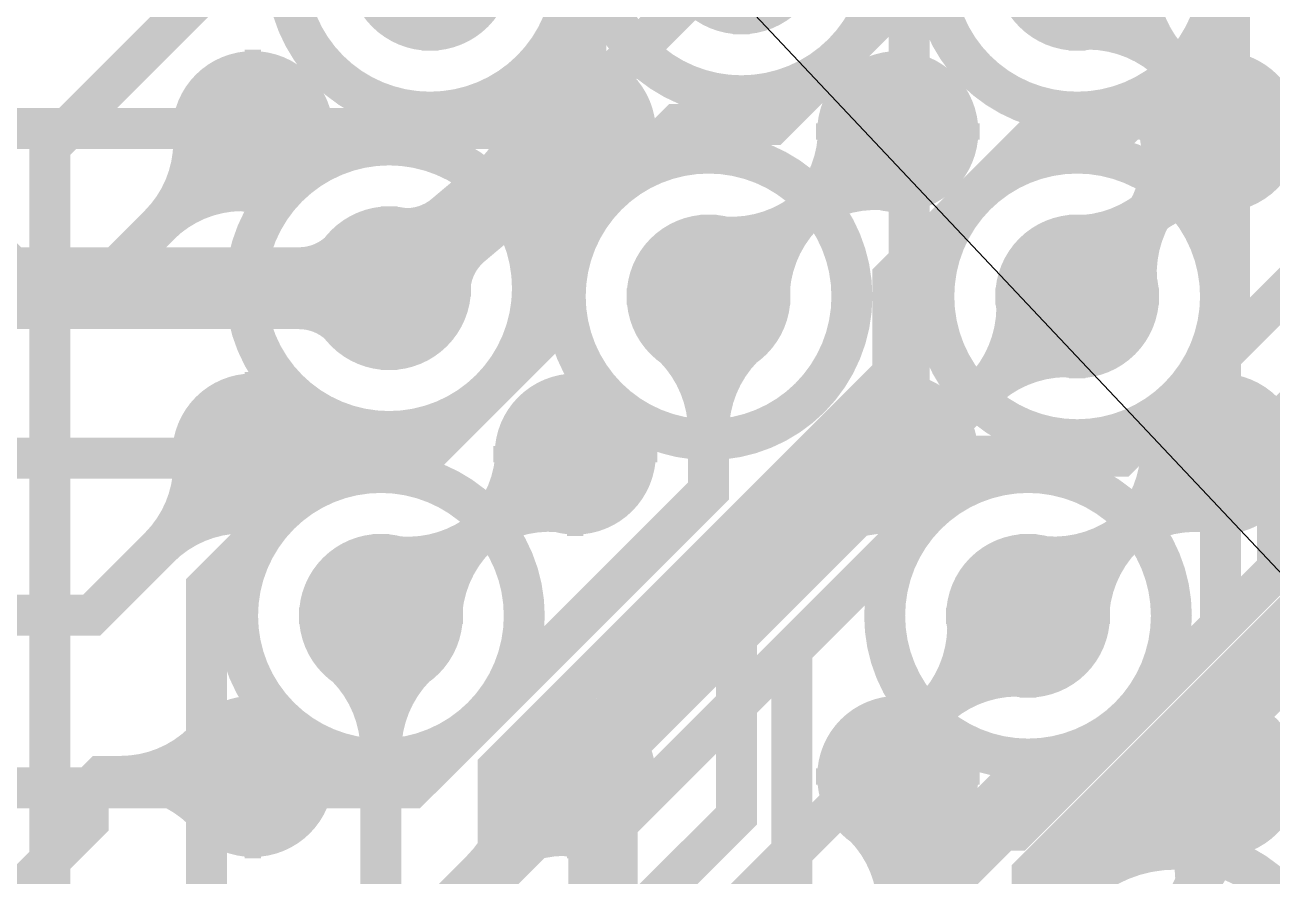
# Model space of a CAD drawing. Extents: x -4539 to 5978, y -4736 to 3041.
# Drawn here: x 1074.5 to 1226.8, y 401.2 to 505.2 of the extents above; entities that cross this region are included whole.
import ezdxf

# ---------------------------------------------------------------- set-up
doc = ezdxf.new("R2010")
doc.units = 0
for name, pattern in [('SIG_0', [2, 1, 1]), ('SIG_1', [2, 1, 1]), ('SIG_117', [2, 1, 1]), ('SIG_120', [2, 1, 1]), ('SIG_125', [2, 1, 1]), ('SIG_127', [2, 1, 1]), ('SIG_135', [2, 1, 1]), ('SIG_137', [2, 1, 1]), ('SIG_138', [2, 1, 1]), ('SIG_140', [2, 1, 1]), ('SIG_141', [2, 1, 1]), ('SIG_144', [2, 1, 1]), ('SIG_145', [2, 1, 1]), ('SIG_146', [2, 1, 1]), ('SIG_148', [2, 1, 1]), ('SIG_149', [2, 1, 1]), ('SIG_150', [2, 1, 1]), ('SIG_165', [2, 1, 1]), ('SIG_171', [2, 1, 1]), ('SIG_172', [2, 1, 1]), ('SIG_173', [2, 1, 1]), ('SIG_175', [2, 1, 1]), ('SIG_180', [2, 1, 1]), ('SIG_181', [2, 1, 1]), ('SIG_195', [2, 1, 1]), ('SIG_197', [2, 1, 1]), ('SIG_2', [2, 1, 1]), ('SIG_3', [2, 1, 1]), ('SIG_4', [2, 1, 1])]:
    doc.linetypes.add(name, pattern=pattern)
doc.layers.get('0').update_dxf_attribs({"color": 254, "linetype": 'CONTINUOUS'})
for name, color, linetype in [('DRIL_NPLTE_THRU_01', 16, 'CONTINUOUS'), ('DRIL_NPLTE_THRU_02', 2, 'CONTINUOUS'), ('DRIL_NPLTE_THRU_03', 34, 'CONTINUOUS'), ('DRIL_NPLTE_THRU_04', 96, 'CONTINUOUS'), ('DRIL_NPLTE_THRU_05', 6, 'CONTINUOUS'), ('DRIL_NPLTE_THRU_06', 176, 'CONTINUOUS'), ('DRIL_PLTE_THRU_01', 16, 'CONTINUOUS'), ('DRIL_PLTE_THRU_02', 2, 'CONTINUOUS'), ('DRIL_PLTE_THRU_03', 34, 'CONTINUOUS'), ('DRIL_PLTE_THRU_04', 96, 'CONTINUOUS'), ('DRIL_PLTE_THRU_05', 6, 'CONTINUOUS'), ('DRIL_PLTE_THRU_06', 176, 'CONTINUOUS'), ('DRIL_SYMBOL', 254, 'CONTINUOUS'), ('LINK_00', 254, 'CONTINUOUS'), ('PADS_BOT', 5, 'CONTINUOUS'), ('PADS_INNER', 1, 'CONTINUOUS'), ('PADS_TOP', 1, 'CONTINUOUS'), ('POUR_VOID_02', 56, 'CONTINUOUS'), ('POUR_VOID_05', 216, 'CONTINUOUS'), ('TEAR_01', 1, 'CONTINUOUS'), ('TEAR_03', 43, 'CONTINUOUS'), ('TEAR_04', 3, 'CONTINUOUS'), ('TEAR_06', 5, 'CONTINUOUS'), ('TRACE_01', 1, 'CONTINUOUS'), ('TRACE_03', 43, 'CONTINUOUS'), ('TRACE_04', 3, 'CONTINUOUS'), ('TRACE_06', 5, 'CONTINUOUS'), ('VIAPTS', 1, 'CONTINUOUS')]:
    doc.layers.add(name, color=color, linetype=linetype)

# ---------------------------------------------------------------- blocks, each defined once
blk = doc.blocks.new('POUR_VOID_668')
at = {"layer": 'POUR_VOID_02', "const_width": 5}
blk.add_lwpolyline([(-5093.5, -5988, 1), (-5058.5, -5988, 1)], format="xyb", close=True, dxfattribs=at)
blk = doc.blocks.new('POUR_VOID_667')
at = {"layer": 'POUR_VOID_02', "const_width": 5}
blk.add_lwpolyline([(-5098.5, -6027, 1), (-5063.5, -6027, 1)], format="xyb", close=True, dxfattribs=at)
blk = doc.blocks.new('POUR_VOID_666')
at = {"layer": 'POUR_VOID_02', "const_width": 5}
blk.add_lwpolyline([(-5099.5, -6067, 1), (-5064.5, -6067, 1)], format="xyb", close=True, dxfattribs=at)
blk = doc.blocks.new('POUR_VOID_659')
at = {"layer": 'POUR_VOID_02', "const_width": 5}
blk.add_lwpolyline([(-5055.5, -5986, 1), (-5020.5, -5986, 1)], format="xyb", close=True, dxfattribs=at)
blk = doc.blocks.new('POUR_VOID_658')
at = {"layer": 'POUR_VOID_02', "const_width": 5}
blk.add_lwpolyline([(-5059.5, -6028, 1), (-5024.5, -6028, 1)], format="xyb", close=True, dxfattribs=at)
blk = doc.blocks.new('POUR_VOID_654')
at = {"layer": 'POUR_VOID_02', "const_width": 5}
blk.add_lwpolyline([(-5014.5, -5988, 1), (-4979.5, -5988, 1)], format="xyb", close=True, dxfattribs=at)
blk = doc.blocks.new('POUR_VOID_653')
at = {"layer": 'POUR_VOID_02', "const_width": 5}
blk.add_lwpolyline([(-5014.5, -6028, 1), (-4979.5, -6028, 1)], format="xyb", close=True, dxfattribs=at)
blk = doc.blocks.new('POUR_VOID_652')
at = {"layer": 'POUR_VOID_02', "const_width": 5}
blk.add_lwpolyline([(-5020.5, -6067, 1), (-4985.5, -6067, 1)], format="xyb", close=True, dxfattribs=at)
blk = doc.blocks.new('POUR_VOID_643')
at = {"layer": 'POUR_VOID_02', "const_width": 5}
blk.add_lwpolyline([(-5002.5, -6113, 1), (-4967.5, -6113, 1)], format="xyb", close=True, dxfattribs=at)
blk = doc.blocks.new('POUR_OUTLINE_418')
for name in ['POUR_VOID_659', 'POUR_VOID_668', 'POUR_VOID_654', 'POUR_VOID_667', 'POUR_VOID_658', 'POUR_VOID_653', 'POUR_VOID_666', 'POUR_VOID_652', 'POUR_VOID_643']:
    blk.add_blockref(name, (0, 0))
blk = doc.blocks.new('POUR_HEADER_0')
blk.add_blockref('POUR_OUTLINE_418', (6185, 6485))
blk = doc.blocks.new('POUR_VOID_127')
at = {"layer": 'POUR_VOID_05', "const_width": 5}
blk.add_lwpolyline([(-5093.5, -5988, 1), (-5058.5, -5988, 1)], format="xyb", close=True, dxfattribs=at)
blk = doc.blocks.new('POUR_VOID_126')
at = {"layer": 'POUR_VOID_05', "const_width": 5}
blk.add_lwpolyline([(-5098.5, -6027, 1), (-5063.5, -6027, 1)], format="xyb", close=True, dxfattribs=at)
blk = doc.blocks.new('POUR_VOID_125')
at = {"layer": 'POUR_VOID_05', "const_width": 5}
blk.add_lwpolyline([(-5099.5, -6067, 1), (-5064.5, -6067, 1)], format="xyb", close=True, dxfattribs=at)
blk = doc.blocks.new('POUR_VOID_123')
at = {"layer": 'POUR_VOID_05', "const_width": 5}
blk.add_lwpolyline([(-5055.5, -5986, 1), (-5020.5, -5986, 1)], format="xyb", close=True, dxfattribs=at)
blk = doc.blocks.new('POUR_VOID_122')
at = {"layer": 'POUR_VOID_05', "const_width": 5}
blk.add_lwpolyline([(-5059.5, -6028, 1), (-5024.5, -6028, 1)], format="xyb", close=True, dxfattribs=at)
blk = doc.blocks.new('POUR_VOID_118')
at = {"layer": 'POUR_VOID_05', "const_width": 5}
blk.add_lwpolyline([(-5014.5, -5988, 1), (-4979.5, -5988, 1)], format="xyb", close=True, dxfattribs=at)
blk = doc.blocks.new('POUR_VOID_117')
at = {"layer": 'POUR_VOID_05', "const_width": 5}
blk.add_lwpolyline([(-5014.5, -6028, 1), (-4979.5, -6028, 1)], format="xyb", close=True, dxfattribs=at)
blk = doc.blocks.new('POUR_VOID_116')
at = {"layer": 'POUR_VOID_05', "const_width": 5}
blk.add_lwpolyline([(-5020.5, -6067, 1), (-4985.5, -6067, 1)], format="xyb", close=True, dxfattribs=at)
blk = doc.blocks.new('POUR_VOID_113')
at = {"layer": 'POUR_VOID_05', "const_width": 5}
blk.add_lwpolyline([(-5002.5, -6113, 1), (-4967.5, -6113, 1)], format="xyb", close=True, dxfattribs=at)
blk = doc.blocks.new('POUR_OUTLINE_4')
for name in ['POUR_VOID_123', 'POUR_VOID_127', 'POUR_VOID_118', 'POUR_VOID_126', 'POUR_VOID_122', 'POUR_VOID_117', 'POUR_VOID_125', 'POUR_VOID_116', 'POUR_VOID_113']:
    blk.add_blockref(name, (0, 0))
blk = doc.blocks.new('POUR_HEADER_1')
blk.add_blockref('POUR_OUTLINE_4', (5333.86, 5791.34))
blk = doc.blocks.new('DRIL_SYMBOL_0')
at = {"layer": 'DRIL_SYMBOL', "const_width": 2}
for points in [[(0, -10), (0, 10)], [(-10, 0), (10, 0)]]:
    blk.add_lwpolyline(points, dxfattribs=at)
blk = doc.blocks.new('DRIL_HOLE_0')
blk.add_lwpolyline([(0, 0, 1), (0, 0, 1)], format="xyb", close=True)
blk.add_blockref('DRIL_SYMBOL_0', (0, 0))
blk = doc.blocks.new('PAD_2')
blk.add_lwpolyline([(0, 0, 1), (0, 0, 1)], format="xyb", close=True)
blk = doc.blocks.new('PAD_8')
at = {"const_width": 9.84}
blk.add_lwpolyline([(0, -4.92, 1), (0, 4.92, 1)], format="xyb", close=True, dxfattribs=at)
blk = doc.blocks.new('STK_TOP_10')
at = {"layer": 'DRIL_NPLTE_THRU_01'}
blk.add_blockref('DRIL_HOLE_0', (0, 0), dxfattribs=at)
at = {"layer": 'DRIL_NPLTE_THRU_02'}
blk.add_blockref('DRIL_HOLE_0', (0, 0), dxfattribs=at)
at = {"layer": 'DRIL_NPLTE_THRU_03'}
blk.add_blockref('DRIL_HOLE_0', (0, 0), dxfattribs=at)
at = {"layer": 'DRIL_NPLTE_THRU_04'}
blk.add_blockref('DRIL_HOLE_0', (0, 0), dxfattribs=at)
at = {"layer": 'DRIL_NPLTE_THRU_05'}
blk.add_blockref('DRIL_HOLE_0', (0, 0), dxfattribs=at)
at = {"layer": 'DRIL_NPLTE_THRU_06'}
blk.add_blockref('DRIL_HOLE_0', (0, 0), dxfattribs=at)
at = {"layer": 'PADS_BOT'}
blk.add_blockref('PAD_2', (0, 0), dxfattribs=at)
at = {"layer": 'PADS_INNER'}
blk.add_blockref('PAD_2', (0, 0), dxfattribs=at)
at = {"layer": 'PADS_TOP'}
blk.add_blockref('PAD_8', (0, 0), dxfattribs=at)
blk = doc.blocks.new('SYM_TOP_8')
for p in [(-255.91, -216.54), (-216.54, -216.54), (-177.17, -216.54), (-137.8, -216.54), (-255.91, -255.91), (-216.54, -255.91), (-177.17, -255.91), (-137.8, -255.91), (-255.91, -295.28), (-216.54, -295.28), (-177.17, -295.28), (-137.8, -295.28)]:
    blk.add_blockref('STK_TOP_10', p)
blk = doc.blocks.new('PART_TOP_33')
blk.add_blockref('SYM_TOP_8', (0, 0))
blk = doc.blocks.new('SMOOTH_5')
at = {"const_width": 2.5}
blk.add_lwpolyline([(-1.25, 0, 1), (1.25, 0, 1)], format="xyb", close=True, dxfattribs=at)
blk = doc.blocks.new('TRACE_1284')
at = {"layer": 'TRACE_06', "linetype": 'SIG_1', "const_width": 5}
blk.add_lwpolyline([(1158.27, 320.24), (1158.27, 337.66), (1161.08, 345.3), (1165.14, 356.3), (1165.14, 363.89), (1189.79, 388.54), (1191.43, 388.54), (1250.42, 447.53), (1250.42, 464.17), (1277.66, 491.41), (1283.34, 491.41), (1300.45, 508.51), (1300.45, 690.74), (1359, 749.29), (1359, 824)], dxfattribs=at)
blk = doc.blocks.new('TRACE_2870')
at = {"layer": 'TRACE_06', "linetype": 'SIG_4', "const_width": 5}
blk.add_lwpolyline([(1118.12, 343.26), (1135.79, 360.93), (1135.79, 364.65), (1168.18, 397.03), (1168.18, 428.93), (1191.75, 452.5), (1208.25, 452.5), (1221.58, 465.83), (1221.58, 804.58), (1243, 826)], dxfattribs=at)
at = {"layer": 'TRACE_06'}
for p in [(1221.58, 465.83), (1191.75, 452.5), (1208.25, 452.5), (1168.18, 428.93)]:
    blk.add_blockref('SMOOTH_5', p, dxfattribs=at)
blk = doc.blocks.new('TRACE_2971')
at = {"layer": 'TRACE_03', "linetype": 'SIG_117', "const_width": 5}
blk.add_lwpolyline([(602, 173), (602, 200.75), (619.5, 218.25), (619.5, 223.67), (637.44, 241.61), (667, 241.61), (675.22, 233.39), (696.4, 233.39), (696.64, 233.14), (724.16, 260.66), (817.16, 260.66), (853.07, 296.57), (1078.96, 296.57), (1197.38, 415), (1203.75, 415), (1220.5, 431.75), (1220.5, 494.5)], dxfattribs=at)
at = {"layer": 'TRACE_03'}
for p in [(1220.5, 494.5), (1220.5, 431.75), (1197.38, 415), (1203.75, 415)]:
    blk.add_blockref('SMOOTH_5', p, dxfattribs=at)
blk = doc.blocks.new('TEAR_2008008000559')
at = {"const_width": 5}
for points in [[(11.67, -11.67, -0.196262), (7.36, -1.42)], [(11.67, -11.67, -0.067729), (6.11, -4.35)], [(11.67, -11.67, 0.067729), (4.35, -6.11)], [(11.67, -11.67, 0.196262), (1.42, -7.36)]]:
    blk.add_lwpolyline(points, format="xyb", dxfattribs=at)
for p in [(7.36, -1.42), (6.11, -4.35), (4.35, -6.11), (1.42, -7.36), (11.67, -11.67), (11.67, -11.67), (11.67, -11.67), (11.67, -11.67)]:
    blk.add_blockref('SMOOTH_5', p)
blk = doc.blocks.new('TRACE_2428')
at = {"layer": 'TRACE_03', "linetype": 'SIG_117', "const_width": 5}
blk.add_lwpolyline([(1203, 512), (1220.5, 494.5)], dxfattribs=at)
at = {"layer": 'TEAR_03'}
blk.add_blockref('TEAR_2008008000559', (1203, 512), dxfattribs=at)
at = {"layer": 'TRACE_03'}
for p in [(1203, 512), (1220.5, 494.5)]:
    blk.add_blockref('SMOOTH_5', p, dxfattribs=at)
blk = doc.blocks.new('TRACE_1146')
at = {"layer": 'TRACE_06', "linetype": 'SIG_120', "const_width": 5}
blk.add_lwpolyline([(1096.72, 366.28), (1096.72, 436.46), (1113.25, 453), (1123.75, 453), (1138.5, 467.75), (1138.5, 489.5), (1143, 494), (1143, 529), (1165, 551)], dxfattribs=at)
at = {"layer": 'TRACE_06'}
for p in [(1143, 494), (1138.5, 489.5), (1138.5, 467.75), (1113.25, 453), (1123.75, 453), (1096.72, 436.46)]:
    blk.add_blockref('SMOOTH_5', p, dxfattribs=at)
blk = doc.blocks.new('TEAR_2008008000599')
at = {"const_width": 5}
for points in [[(-11.42, -11.42, 0.196262), (-7.21, -1.4)], [(-11.42, -11.42, 0.067729), (-5.98, -4.26)], [(-11.42, -11.42, -0.067729), (-4.26, -5.98)], [(-11.42, -11.42, -0.196262), (-1.4, -7.21)]]:
    blk.add_lwpolyline(points, format="xyb", dxfattribs=at)
for p in [(-7.21, -1.4), (-5.98, -4.26), (-4.26, -5.98), (-1.4, -7.21), (-11.42, -11.42), (-11.42, -11.42), (-11.42, -11.42), (-11.42, -11.42)]:
    blk.add_blockref('SMOOTH_5', p)
blk = doc.blocks.new('TRACE_478')
at = {"layer": 'TRACE_01', "linetype": 'SIG_125', "const_width": 5}
blk.add_lwpolyline([(344.49, 55.12), (344.49, 303.46), (424.3, 383.28), (424.3, 395.27), (439.53, 410.5), (456.89, 410.5), (480.89, 386.5), (662.9, 386.5), (686.11, 409.7), (779.88, 409.7), (793.71, 423.54), (1048.27, 423.54), (1057.8, 433.07), (1082.68, 433.07), (1102.36, 452.76)], dxfattribs=at)
at = {"layer": 'TEAR_01'}
blk.add_blockref('TEAR_2008008000599', (1102.36, 452.76), dxfattribs=at)
at = {"layer": 'TRACE_01'}
for p in [(1102.36, 452.76), (1082.68, 433.07)]:
    blk.add_blockref('SMOOTH_5', p, dxfattribs=at)
blk = doc.blocks.new('TEAR_2008008000605')
at = {"const_width": 5}
for points in [[(-11.67, -11.67, 0.196262), (-7.36, -1.42)], [(-11.67, -11.67, 0.067729), (-6.11, -4.35)], [(-11.67, -11.67, -0.067729), (-4.35, -6.11)], [(-11.67, -11.67, -0.196262), (-1.42, -7.36)]]:
    blk.add_lwpolyline(points, format="xyb", dxfattribs=at)
for p in [(-7.36, -1.42), (-6.11, -4.35), (-4.35, -6.11), (-1.42, -7.36), (-11.67, -11.67), (-11.67, -11.67), (-11.67, -11.67), (-11.67, -11.67)]:
    blk.add_blockref('SMOOTH_5', p)
blk = doc.blocks.new('TRACE_1612')
at = {"layer": 'TRACE_03', "linetype": 'SIG_127', "const_width": 5}
blk.add_lwpolyline([(440, 223), (459.51, 223), (466.47, 229.96), (542.96, 229.96), (666.5, 353.5), (824.65, 353.5), (830.65, 347.5), (961.22, 347.5), (1000.34, 386.63), (1150.63, 386.63), (1197, 433)], dxfattribs=at)
at = {"layer": 'TEAR_03'}
blk.add_blockref('TEAR_2008008000605', (1197, 433), dxfattribs=at)
at = {"layer": 'TRACE_03'}
blk.add_blockref('SMOOTH_5', (1197, 433), dxfattribs=at)
blk = doc.blocks.new('TEAR_2008008000606')
at = {"const_width": 5}
for points in [[(12.62, 10.62, -0.196262), (2.05, 7.21)], [(12.62, 10.62, -0.067729), (4.86, 5.71)], [(12.62, 10.62, 0.067729), (6.46, 3.82)], [(12.62, 10.62, 0.196262), (7.46, 0.79)]]:
    blk.add_lwpolyline(points, format="xyb", dxfattribs=at)
for p in [(12.62, 10.62), (12.62, 10.62), (12.62, 10.62), (12.62, 10.62), (2.05, 7.21), (4.86, 5.71), (6.46, 3.82), (7.46, 0.79)]:
    blk.add_blockref('SMOOTH_5', p)
blk = doc.blocks.new('TEAR_2008008000607')
at = {"const_width": 5}
for points in [[(-12.36, -10.4, 0.196262), (-7.3, -0.77)], [(-12.36, -10.4, 0.067729), (-6.32, -3.74)], [(-12.36, -10.4, -0.067729), (-4.76, -5.59)], [(-12.36, -10.4, -0.196262), (-2.01, -7.06)]]:
    blk.add_lwpolyline(points, format="xyb", dxfattribs=at)
for p in [(-7.3, -0.77), (-6.32, -3.74), (-4.76, -5.59), (-2.01, -7.06), (-12.36, -10.4), (-12.36, -10.4), (-12.36, -10.4), (-12.36, -10.4)]:
    blk.add_blockref('SMOOTH_5', p)
blk = doc.blocks.new('TRACE_1608')
at = {"layer": 'TRACE_01', "linetype": 'SIG_127', "const_width": 5}
blk.add_lwpolyline([(1197, 433), (1220.47, 452.76)], dxfattribs=at)
at = {"layer": 'TEAR_01'}
for name, p in [('TEAR_2008008000607', (1220.47, 452.76)), ('TEAR_2008008000606', (1197, 433))]:
    blk.add_blockref(name, p, dxfattribs=at)
at = {"layer": 'TRACE_01'}
for p in [(1220.47, 452.76), (1197, 433)]:
    blk.add_blockref('SMOOTH_5', p, dxfattribs=at)
blk = doc.blocks.new('TRACE_1566')
at = {"layer": 'TRACE_03', "linetype": 'SIG_135', "const_width": 5}
blk.add_lwpolyline([(630, 464), (1036, 464), (1064.5, 492.5), (1139.61, 492.5), (1161.55, 514.45), (1162, 514)], dxfattribs=at)
at = {"layer": 'TRACE_03'}
blk.add_blockref('SMOOTH_5', (1139.61, 492.5), dxfattribs=at)
blk = doc.blocks.new('TRACE_1472')
at = {"layer": 'TRACE_04', "linetype": 'SIG_137', "const_width": 5}
blk.add_lwpolyline([(850.29, 171), (868.79, 171), (869.18, 170.6), (869.18, 163.21), (889.65, 142.74), (1077.35, 142.74), (1132.3, 197.7), (1132.3, 414.37), (1180.5, 462.57), (1180.5, 474.25), (1198.25, 492), (1207.75, 492), (1220.5, 504.75), (1220.5, 551.5)], dxfattribs=at)
at = {"layer": 'TRACE_04'}
for p in [(1220.5, 504.75), (1198.25, 492), (1207.75, 492), (1180.5, 474.25), (1180.5, 462.57), (1132.3, 414.37)]:
    blk.add_blockref('SMOOTH_5', p, dxfattribs=at)
blk = doc.blocks.new('TEAR_2008008000657')
at = {"const_width": 5}
for points in [[(-11.42, -11.42, 0.196262), (-7.21, -1.4)], [(-11.42, -11.42, 0.067729), (-5.98, -4.26)], [(-11.42, -11.42, -0.067729), (-4.26, -5.98)], [(-11.42, -11.42, -0.196262), (-1.4, -7.21)]]:
    blk.add_lwpolyline(points, format="xyb", dxfattribs=at)
for p in [(-7.21, -1.4), (-5.98, -4.26), (-4.26, -5.98), (-1.4, -7.21), (-11.42, -11.42), (-11.42, -11.42), (-11.42, -11.42), (-11.42, -11.42)]:
    blk.add_blockref('SMOOTH_5', p)
blk = doc.blocks.new('TRACE_2478')
at = {"layer": 'TRACE_01', "linetype": 'SIG_138', "const_width": 5}
blk.add_lwpolyline([(303.96, 225.96), (303.96, 233.21), (325.49, 254.75), (325.49, 303.04), (411.29, 388.83), (411.29, 396.39), (437.17, 422.28), (664.66, 422.28), (686.32, 443.94), (1029.3, 443.94), (1057.8, 472.44), (1082.68, 472.44), (1102.36, 492.13)], dxfattribs=at)
at = {"layer": 'TEAR_01'}
blk.add_blockref('TEAR_2008008000657', (1102.36, 492.13), dxfattribs=at)
at = {"layer": 'TRACE_01'}
for p in [(1102.36, 492.13), (1082.68, 472.44)]:
    blk.add_blockref('SMOOTH_5', p, dxfattribs=at)
blk = doc.blocks.new('TEAR_2008008000661')
at = {"const_width": 5}
for points in [[(0, -16.5, 0.196262), (-4.2, -6.21)], [(0, -16.5, -0.196262), (4.2, -6.21)], [(0, -16.5, 0.067729), (-1.24, -7.4)], [(0, -16.5, -0.067729), (1.24, -7.4)]]:
    blk.add_lwpolyline(points, format="xyb", dxfattribs=at)
for p in [(-4.2, -6.21), (4.2, -6.21), (-1.24, -7.4), (1.24, -7.4), (0, -16.5), (0, -16.5), (0, -16.5), (0, -16.5)]:
    blk.add_blockref('SMOOTH_5', p)
blk = doc.blocks.new('TRACE_658')
at = {"layer": 'TRACE_03', "linetype": 'SIG_140', "const_width": 5}
blk.add_lwpolyline([(397, 271), (538, 412), (1121.75, 412), (1158, 448.25), (1158, 472)], dxfattribs=at)
at = {"layer": 'TEAR_03'}
blk.add_blockref('TEAR_2008008000661', (1158, 472), dxfattribs=at)
at = {"layer": 'TRACE_03'}
for p in [(1158, 472), (1158, 448.25), (1121.75, 412)]:
    blk.add_blockref('SMOOTH_5', p, dxfattribs=at)
blk = doc.blocks.new('TEAR_2008008000662')
at = {"const_width": 5}
for points in [[(12.44, 10.84, -0.196262), (1.93, 7.25)], [(12.44, 10.84, -0.067729), (4.76, 5.79)], [(12.44, 10.84, 0.067729), (6.39, 3.92)], [(12.44, 10.84, 0.196262), (7.44, 0.92)]]:
    blk.add_lwpolyline(points, format="xyb", dxfattribs=at)
for p in [(12.44, 10.84), (12.44, 10.84), (12.44, 10.84), (12.44, 10.84), (1.93, 7.25), (4.76, 5.79), (6.39, 3.92), (7.44, 0.92)]:
    blk.add_blockref('SMOOTH_5', p)
blk = doc.blocks.new('TEAR_2008008000663')
at = {"const_width": 5}
for points in [[(-12.18, -10.61, 0.196261), (-7.29, -0.9)], [(-12.18, -10.61, 0.067729), (-6.26, -3.84)], [(-12.18, -10.61, -0.067729), (-4.66, -5.67)], [(-12.18, -10.61, -0.196262), (-1.89, -7.1)]]:
    blk.add_lwpolyline(points, format="xyb", dxfattribs=at)
for p in [(-7.29, -0.9), (-6.26, -3.84), (-4.66, -5.67), (-1.89, -7.1), (-12.18, -10.61), (-12.18, -10.61), (-12.18, -10.61), (-12.18, -10.61)]:
    blk.add_blockref('SMOOTH_5', p)
blk = doc.blocks.new('TRACE_656')
at = {"layer": 'TRACE_01', "linetype": 'SIG_140', "const_width": 5}
blk.add_lwpolyline([(1158, 472), (1181.1, 492.13)], dxfattribs=at)
at = {"layer": 'TEAR_01'}
for name, p in [('TEAR_2008008000663', (1181.1, 492.13)), ('TEAR_2008008000662', (1158, 472))]:
    blk.add_blockref(name, p, dxfattribs=at)
at = {"layer": 'TRACE_01'}
for p in [(1181.1, 492.13), (1158, 472)]:
    blk.add_blockref('SMOOTH_5', p, dxfattribs=at)
blk = doc.blocks.new('TEAR_2008008000666')
at = {"const_width": 5}
for points in [[(-11.67, -11.67, 0.196262), (-7.36, -1.42)], [(-11.67, -11.67, 0.067729), (-6.11, -4.35)], [(-11.67, -11.67, -0.067729), (-4.35, -6.11)], [(-11.67, -11.67, -0.196262), (-1.42, -7.36)]]:
    blk.add_lwpolyline(points, format="xyb", dxfattribs=at)
for p in [(-7.36, -1.42), (-6.11, -4.35), (-4.35, -6.11), (-1.42, -7.36), (-11.67, -11.67), (-11.67, -11.67), (-11.67, -11.67), (-11.67, -11.67)]:
    blk.add_blockref('SMOOTH_5', p)
blk = doc.blocks.new('TRACE_672')
at = {"layer": 'TRACE_03', "linetype": 'SIG_141', "const_width": 5}
blk.add_lwpolyline([(376, 222), (413.31, 222), (588.28, 396.97), (1127.97, 396.97), (1203, 472)], dxfattribs=at)
at = {"layer": 'TEAR_03'}
blk.add_blockref('TEAR_2008008000666', (1203, 472), dxfattribs=at)
at = {"layer": 'TRACE_03'}
blk.add_blockref('SMOOTH_5', (1203, 472), dxfattribs=at)
blk = doc.blocks.new('TEAR_2008008000667')
at = {"const_width": 5}
for points in [[(10.82, 12.46, -0.196261), (0.9, 7.45)], [(10.82, 12.46, -0.067729), (3.91, 6.4)], [(10.82, 12.46, 0.067729), (5.78, 4.77)], [(10.82, 12.46, 0.196261), (7.24, 1.94)]]:
    blk.add_lwpolyline(points, format="xyb", dxfattribs=at)
for p in [(10.82, 12.46), (10.82, 12.46), (10.82, 12.46), (10.82, 12.46), (0.9, 7.45), (3.91, 6.4), (5.78, 4.77), (7.24, 1.94)]:
    blk.add_blockref('SMOOTH_5', p)
blk = doc.blocks.new('TEAR_2008008000668')
at = {"const_width": 5}
for points in [[(-10.59, -12.2, 0.196262), (-7.09, -1.9)], [(-10.59, -12.2, 0.067729), (-5.66, -4.67)], [(-10.59, -12.2, -0.067729), (-3.83, -6.26)], [(-10.59, -12.2, -0.196262), (-0.88, -7.29)]]:
    blk.add_lwpolyline(points, format="xyb", dxfattribs=at)
for p in [(-7.09, -1.9), (-5.66, -4.67), (-3.83, -6.26), (-0.88, -7.29), (-10.59, -12.2), (-10.59, -12.2), (-10.59, -12.2), (-10.59, -12.2)]:
    blk.add_blockref('SMOOTH_5', p)
blk = doc.blocks.new('TRACE_674')
at = {"layer": 'TRACE_01', "linetype": 'SIG_141', "const_width": 5}
blk.add_lwpolyline([(1203, 472), (1220.47, 492.13)], dxfattribs=at)
at = {"layer": 'TEAR_01'}
for name, p in [('TEAR_2008008000668', (1220.47, 492.13)), ('TEAR_2008008000667', (1203, 472))]:
    blk.add_blockref(name, p, dxfattribs=at)
at = {"layer": 'TRACE_01'}
for p in [(1220.47, 492.13), (1203, 472)]:
    blk.add_blockref('SMOOTH_5', p, dxfattribs=at)
blk = doc.blocks.new('TEAR_2008008000684')
at = {"const_width": 5}
for points in [[(-11.42, -11.42, 0.196262), (-7.21, -1.4)], [(-11.42, -11.42, 0.067729), (-5.98, -4.26)], [(-11.42, -11.42, -0.067729), (-4.26, -5.98)], [(-11.42, -11.42, -0.196262), (-1.4, -7.21)]]:
    blk.add_lwpolyline(points, format="xyb", dxfattribs=at)
for p in [(-7.21, -1.4), (-5.98, -4.26), (-4.26, -5.98), (-1.4, -7.21), (-11.42, -11.42), (-11.42, -11.42), (-11.42, -11.42), (-11.42, -11.42)]:
    blk.add_blockref('SMOOTH_5', p)
blk = doc.blocks.new('TRACE_608')
at = {"layer": 'TRACE_01', "linetype": 'SIG_144', "const_width": 5}
blk.add_lwpolyline([(718, 285), (753.44, 320.44), (753.44, 320.89), (786.06, 353.5), (848.39, 353.5), (854.39, 347.5), (904.58, 347.5), (924.46, 367.38), (1072.77, 367.38), (1090.97, 385.58), (1138.45, 385.58), (1161.42, 408.54), (1161.42, 433.07), (1181.1, 452.76)], dxfattribs=at)
at = {"layer": 'TEAR_01'}
blk.add_blockref('TEAR_2008008000684', (1181.1, 452.76), dxfattribs=at)
at = {"layer": 'TRACE_01'}
for p in [(1181.1, 452.76), (1161.42, 433.07), (1161.42, 408.54)]:
    blk.add_blockref('SMOOTH_5', p, dxfattribs=at)
blk = doc.blocks.new('TRACE_1122')
at = {"layer": 'TRACE_04', "linetype": 'SIG_145', "const_width": 5}
blk.add_lwpolyline([(930.29, 183.29), (960.57, 183.29), (979.55, 202.27), (1000.16, 202.27), (1002.24, 200.19), (1028.32, 200.19), (1062.53, 234.4), (1062.53, 242.14), (1077.59, 257.2), (1077.59, 490.34), (1118.75, 531.5), (1126.25, 531.5), (1143, 548.25), (1143, 553.75), (1159.75, 570.5), (1165.25, 570.5), (1183.5, 588.75), (1183.5, 649.5), (1203, 669)], dxfattribs=at)
at = {"layer": 'TRACE_04'}
blk.add_blockref('SMOOTH_5', (1077.59, 490.34), dxfattribs=at)
blk = doc.blocks.new('TRACE_1560')
at = {"layer": 'TRACE_03', "linetype": 'SIG_146', "const_width": 5}
blk.add_lwpolyline([(785, 216), (817.16, 216), (839.98, 238.82), (946.6, 238.82), (983.1, 275.32), (1014.04, 275.32), (1037.19, 252.17), (1052.94, 252.17), (1193.39, 392.63), (1195.52, 392.63), (1230.5, 427.61), (1230.5, 463.13)], dxfattribs=at)
blk = doc.blocks.new('TRACE_806')
at = {"layer": 'TRACE_03', "linetype": 'SIG_148', "const_width": 5}
blk.add_lwpolyline([(279, 171), (304.27, 196.27), (316.52, 196.27), (359.23, 238.98), (359.23, 257.98), (438.75, 337.5), (449.3, 337.5), (533.84, 422.04), (847.54, 422.04), (877.75, 452.25), (1123, 452.25), (1138.5, 467.75), (1138.5, 477.25), (1154.25, 493), (1165.75, 493), (1182.5, 509.75), (1182.5, 534.12), (1203, 554.62), (1203, 591)], dxfattribs=at)
at = {"layer": 'TRACE_03'}
for p in [(1154.25, 493), (1165.75, 493), (1138.5, 477.25), (1138.5, 467.75), (1123, 452.25)]:
    blk.add_blockref('SMOOTH_5', p, dxfattribs=at)
blk = doc.blocks.new('TEAR_2008008000711')
at = {"const_width": 5}
for points in [[(-16.15, 0, 0.196261), (-6.08, 4.11)], [(-16.15, 0, 0.067729), (-7.24, 1.21)], [(-16.15, 0, -0.196261), (-6.08, -4.11)], [(-16.15, 0, -0.067729), (-7.24, -1.21)]]:
    blk.add_lwpolyline(points, format="xyb", dxfattribs=at)
for p in [(-6.08, 4.11), (-7.24, 1.21), (-16.15, 0), (-16.15, 0), (-16.15, 0), (-16.15, 0), (-7.24, -1.21), (-6.08, -4.11)]:
    blk.add_blockref('SMOOTH_5', p)
blk = doc.blocks.new('TRACE_1758')
at = {"layer": 'TRACE_01', "linetype": 'SIG_150', "const_width": 5}
blk.add_lwpolyline([(509.84, 55.12), (509.84, 157.83), (571.32, 219.32), (571.32, 252.39), (707.48, 388.54), (1062.99, 388.54), (1082.28, 407.83), (1082.28, 411.81), (1083.86, 413.39), (1102.36, 413.39)], dxfattribs=at)
at = {"layer": 'TEAR_01'}
blk.add_blockref('TEAR_2008008000711', (1102.36, 413.39), dxfattribs=at)
at = {"layer": 'TRACE_01'}
for p in [(1083.86, 413.39), (1102.36, 413.39), (1082.28, 411.81), (1082.28, 407.83)]:
    blk.add_blockref('SMOOTH_5', p, dxfattribs=at)
blk = doc.blocks.new('TEAR_2008008000781')
at = {"const_width": 5}
for points in [[(16.5, 0, -0.196262), (6.21, 4.2)], [(16.5, 0, -0.067729), (7.4, 1.24)], [(16.5, 0, 0.196262), (6.21, -4.2)], [(16.5, 0, 0.067729), (7.4, -1.24)]]:
    blk.add_lwpolyline(points, format="xyb", dxfattribs=at)
for p in [(6.21, 4.2), (7.4, 1.24), (16.5, 0), (16.5, 0), (16.5, 0), (16.5, 0), (7.4, -1.24), (6.21, -4.2)]:
    blk.add_blockref('SMOOTH_5', p)
blk = doc.blocks.new('TEAR_2008008000782')
at = {"const_width": 5}
for points in [[(-11.42, -11.42, 0.196262), (-7.21, -1.4)], [(-11.42, -11.42, 0.067729), (-5.98, -4.26)], [(-11.42, -11.42, -0.067729), (-4.26, -5.98)], [(-11.42, -11.42, -0.196262), (-1.4, -7.21)]]:
    blk.add_lwpolyline(points, format="xyb", dxfattribs=at)
for p in [(-7.21, -1.4), (-5.98, -4.26), (-4.26, -5.98), (-1.4, -7.21), (-11.42, -11.42), (-11.42, -11.42), (-11.42, -11.42), (-11.42, -11.42)]:
    blk.add_blockref('SMOOTH_5', p)
blk = doc.blocks.new('TRACE_1112')
at = {"layer": 'TRACE_01', "linetype": 'SIG_165', "const_width": 5}
blk.add_lwpolyline([(1188.75, 362.75), (1215.5, 362.75), (1240.16, 387.41), (1240.16, 433.07), (1259.84, 452.76)], dxfattribs=at)
at = {"layer": 'TEAR_01'}
for name, p in [('TEAR_2008008000782', (1259.84, 452.76)), ('TEAR_2008008000781', (1188.75, 362.75))]:
    blk.add_blockref(name, p, dxfattribs=at)
at = {"layer": 'TRACE_01'}
for p in [(1259.84, 452.76), (1240.16, 433.07), (1240.16, 387.41), (1188.75, 362.75), (1215.5, 362.75)]:
    blk.add_blockref('SMOOTH_5', p, dxfattribs=at)
blk = doc.blocks.new('TEAR_2008008000814')
at = {"const_width": 5}
for points in [[(-11.42, -11.42, 0.196262), (-7.21, -1.4)], [(-11.42, -11.42, 0.067729), (-5.98, -4.26)], [(-11.42, -11.42, -0.067729), (-4.26, -5.98)], [(-11.42, -11.42, -0.196262), (-1.4, -7.21)]]:
    blk.add_lwpolyline(points, format="xyb", dxfattribs=at)
for p in [(-7.21, -1.4), (-5.98, -4.26), (-4.26, -5.98), (-1.4, -7.21), (-11.42, -11.42), (-11.42, -11.42), (-11.42, -11.42), (-11.42, -11.42)]:
    blk.add_blockref('SMOOTH_5', p)
blk = doc.blocks.new('TRACE_410')
at = {"layer": 'TRACE_01', "linetype": 'SIG_171', "const_width": 5}
blk.add_lwpolyline([(862, 365), (894.22, 365), (907.6, 378.38), (1069.48, 378.38), (1086.92, 395.81), (1124.16, 395.81), (1141.73, 413.39)], dxfattribs=at)
at = {"layer": 'TEAR_01'}
blk.add_blockref('TEAR_2008008000814', (1141.73, 413.39), dxfattribs=at)
at = {"layer": 'TRACE_01'}
blk.add_blockref('SMOOTH_5', (1141.73, 413.39), dxfattribs=at)
blk = doc.blocks.new('TEAR_2008008000818')
at = {"const_width": 5}
for points in [[(3.35, 16.16, -0.196261), (-2.85, 6.94)], [(3.35, 16.16, -0.067729), (0.29, 7.49)], [(3.35, 16.16, 0.067729), (2.72, 6.99)], [(3.35, 16.16, 0.196261), (5.37, 5.23)]]:
    blk.add_lwpolyline(points, format="xyb", dxfattribs=at)
for p in [(3.35, 16.16), (3.35, 16.16), (3.35, 16.16), (3.35, 16.16), (-2.85, 6.94), (0.29, 7.49), (2.72, 6.99), (5.37, 5.23)]:
    blk.add_blockref('SMOOTH_5', p)
blk = doc.blocks.new('TEAR_2008008000819')
at = {"const_width": 5}
for points in [[(-3.28, -15.82, 0.196261), (-5.26, -5.12)], [(-3.28, -15.82, -0.196261), (2.79, -6.79)], [(-3.28, -15.82, 0.067729), (-2.66, -6.84)], [(-3.28, -15.82, -0.067729), (-0.28, -7.34)]]:
    blk.add_lwpolyline(points, format="xyb", dxfattribs=at)
for p in [(-5.26, -5.12), (-2.66, -6.84), (2.79, -6.79), (-0.28, -7.34), (-3.28, -15.82), (-3.28, -15.82), (-3.28, -15.82), (-3.28, -15.82)]:
    blk.add_blockref('SMOOTH_5', p)
blk = doc.blocks.new('TRACE_1678')
at = {"layer": 'TRACE_01', "linetype": 'SIG_172', "const_width": 5}
blk.add_lwpolyline([(1215, 387), (1220.47, 413.39)], dxfattribs=at)
at = {"layer": 'TEAR_01'}
for name, p in [('TEAR_2008008000819', (1220.47, 413.39)), ('TEAR_2008008000818', (1215, 387))]:
    blk.add_blockref(name, p, dxfattribs=at)
at = {"layer": 'TRACE_01'}
for p in [(1220.47, 413.39), (1215, 387)]:
    blk.add_blockref('SMOOTH_5', p, dxfattribs=at)
blk = doc.blocks.new('TEAR_2008008001019')
at = {"const_width": 5}
for points in [[(0, -16.15, 0.196261), (-4.11, -6.08)], [(0, -16.15, -0.196261), (4.11, -6.08)], [(0, -16.15, 0.067729), (-1.21, -7.24)], [(0, -16.15, -0.067729), (1.21, -7.24)]]:
    blk.add_lwpolyline(points, format="xyb", dxfattribs=at)
for p in [(-4.11, -6.08), (4.11, -6.08), (-1.21, -7.24), (1.21, -7.24), (0, -16.15), (0, -16.15), (0, -16.15), (0, -16.15)]:
    blk.add_blockref('SMOOTH_5', p)
blk = doc.blocks.new('TRACE_1686')
at = {"layer": 'TRACE_01', "linetype": 'SIG_175', "const_width": 5}
blk.add_lwpolyline([(1181.1, 413.39), (1181.1, 387.45)], dxfattribs=at)
at = {"layer": 'TEAR_01'}
blk.add_blockref('TEAR_2008008001019', (1181.1, 413.39), dxfattribs=at)
at = {"layer": 'TRACE_01'}
for p in [(1181.1, 413.39), (1181.1, 387.45)]:
    blk.add_blockref('SMOOTH_5', p, dxfattribs=at)
blk = doc.blocks.new('TRACE_1478')
at = {"layer": 'TRACE_04', "linetype": 'SIG_180', "const_width": 5}
blk.add_lwpolyline([(810.29, 171), (848.54, 132.74), (1081.49, 132.74), (1143.4, 194.65), (1143.4, 404.15), (1191.75, 452.5), (1208.25, 452.5), (1242, 486.25), (1242, 549)], dxfattribs=at)
at = {"layer": 'TRACE_04'}
for p in [(1191.75, 452.5), (1208.25, 452.5), (1143.4, 404.15)]:
    blk.add_blockref('SMOOTH_5', p, dxfattribs=at)
blk = doc.blocks.new('TEAR_2008008001046')
at = {"const_width": 5}
for points in [[(0, -16.5, 0.196262), (-4.2, -6.21)], [(0, -16.5, -0.196262), (4.2, -6.21)], [(0, -16.5, 0.067729), (-1.24, -7.4)], [(0, -16.5, -0.067729), (1.24, -7.4)]]:
    blk.add_lwpolyline(points, format="xyb", dxfattribs=at)
for p in [(-4.2, -6.21), (4.2, -6.21), (-1.24, -7.4), (1.24, -7.4), (0, -16.5), (0, -16.5), (0, -16.5), (0, -16.5)]:
    blk.add_blockref('SMOOTH_5', p)
blk = doc.blocks.new('TRACE_2732')
at = {"layer": 'TRACE_04', "linetype": 'SIG_181', "const_width": 5}
blk.add_lwpolyline([(1118, 350.95), (1118, 433)], dxfattribs=at)
at = {"layer": 'TEAR_04'}
blk.add_blockref('TEAR_2008008001046', (1118, 433), dxfattribs=at)
at = {"layer": 'TRACE_04'}
for p in [(1118, 433), (1118, 350.95)]:
    blk.add_blockref('SMOOTH_5', p, dxfattribs=at)
blk = doc.blocks.new('TEAR_2008008001048')
at = {"const_width": 5}
for points in [[(12.68, 10.56, -0.196261), (2.09, 7.2)], [(12.68, 10.56, -0.067729), (4.89, 5.68)], [(12.68, 10.56, 0.067729), (6.48, 3.78)], [(12.68, 10.56, 0.196262), (7.46, 0.75)]]:
    blk.add_lwpolyline(points, format="xyb", dxfattribs=at)
for p in [(12.68, 10.56), (12.68, 10.56), (12.68, 10.56), (12.68, 10.56), (2.09, 7.2), (4.89, 5.68), (6.48, 3.78), (7.46, 0.75)]:
    blk.add_blockref('SMOOTH_5', p)
blk = doc.blocks.new('TEAR_2008008001049')
at = {"const_width": 5}
for points in [[(-12.41, -10.33, 0.196262), (-7.31, -0.73)], [(-12.41, -10.33, 0.067729), (-6.34, -3.7)], [(-12.41, -10.33, -0.067729), (-4.79, -5.57)], [(-12.41, -10.33, -0.196262), (-2.05, -7.05)]]:
    blk.add_lwpolyline(points, format="xyb", dxfattribs=at)
for p in [(-7.31, -0.73), (-6.34, -3.7), (-4.79, -5.57), (-2.05, -7.05), (-12.41, -10.33), (-12.41, -10.33), (-12.41, -10.33), (-12.41, -10.33)]:
    blk.add_blockref('SMOOTH_5', p)
blk = doc.blocks.new('TRACE_1064')
at = {"layer": 'TRACE_01', "linetype": 'SIG_181', "const_width": 5}
blk.add_lwpolyline([(1118, 433), (1141.73, 452.76)], dxfattribs=at)
at = {"layer": 'TEAR_01'}
for name, p in [('TEAR_2008008001049', (1141.73, 452.76)), ('TEAR_2008008001048', (1118, 433))]:
    blk.add_blockref(name, p, dxfattribs=at)
at = {"layer": 'TRACE_01'}
for p in [(1141.73, 452.76), (1118, 433)]:
    blk.add_blockref('SMOOTH_5', p, dxfattribs=at)
blk = doc.blocks.new('SMOOTH_10')
at = {"const_width": 5}
blk.add_lwpolyline([(-2.5, 0, 1), (2.5, 0, 1)], format="xyb", close=True, dxfattribs=at)
blk = doc.blocks.new('TEAR_2008008001217')
at = {"const_width": 10}
for points in [[(-11, 0, 0.196262), (-4.14, 2.8)], [(-11, 0, -0.196262), (-4.14, -2.8)]]:
    blk.add_lwpolyline(points, format="xyb", dxfattribs=at)
for p in [(-4.14, 2.8), (-11, 0), (-11, 0), (-4.14, -2.8)]:
    blk.add_blockref('SMOOTH_10', p)
blk = doc.blocks.new('TRACE_1530')
at = {"layer": 'TRACE_06', "linetype": 'SIG_197', "const_width": 10}
blk.add_lwpolyline([(1045, 500), (1072, 473), (1119, 473)], dxfattribs=at)
at = {"layer": 'TEAR_06'}
blk.add_blockref('TEAR_2008008001217', (1119, 473), dxfattribs=at)
at = {"layer": 'TRACE_06'}
for p in [(1045, 500), (1072, 473), (1119, 473)]:
    blk.add_blockref('SMOOTH_10', p, dxfattribs=at)
blk = doc.blocks.new('TEAR_2008008001221')
at = {"const_width": 10}
for points in [[(8.42, 7.08, -0.196261), (1.37, 4.81)], [(8.42, 7.08, 0.196261), (4.97, 0.53)]]:
    blk.add_lwpolyline(points, format="xyb", dxfattribs=at)
for p in [(8.42, 7.08), (8.42, 7.08), (1.37, 4.81), (4.97, 0.53)]:
    blk.add_blockref('SMOOTH_10', p)
blk = doc.blocks.new('TEAR_2008008001222')
at = {"const_width": 10}
for points in [[(-8.15, -6.86, 0.196261), (-4.82, -0.51)], [(-8.15, -6.86, -0.196262), (-1.32, -4.66)]]:
    blk.add_lwpolyline(points, format="xyb", dxfattribs=at)
for p in [(-4.82, -0.51), (-1.32, -4.66), (-8.15, -6.86), (-8.15, -6.86)]:
    blk.add_blockref('SMOOTH_10', p)
blk = doc.blocks.new('TRACE_842')
at = {"layer": 'TRACE_01', "linetype": 'SIG_197', "const_width": 10}
blk.add_lwpolyline([(1119, 473), (1141.73, 492.13)], dxfattribs=at)
at = {"layer": 'TEAR_01'}
for name, p in [('TEAR_2008008001222', (1141.73, 492.13)), ('TEAR_2008008001221', (1119, 473))]:
    blk.add_blockref(name, p, dxfattribs=at)
at = {"layer": 'TRACE_01'}
for p in [(1141.73, 492.13), (1119, 473)]:
    blk.add_blockref('SMOOTH_10', p, dxfattribs=at)
blk = doc.blocks.new('DRIL_SYMBOL_7')
at = {"layer": 'DRIL_SYMBOL', "const_width": 2}
for points in [[(0, -10), (0, 10)], [(-10, 0), (10, 0)]]:
    blk.add_lwpolyline(points, dxfattribs=at)
blk = doc.blocks.new('DRIL_HOLE_7')
at = {"const_width": 3.5}
blk.add_lwpolyline([(-1.75, 0, 1), (1.75, 0, 1)], format="xyb", close=True, dxfattribs=at)
blk.add_blockref('DRIL_SYMBOL_7', (0, 0))
blk = doc.blocks.new('PAD_15')
at = {"const_width": 10}
blk.add_lwpolyline([(0, -5, 1), (0, 5, 1)], format="xyb", close=True, dxfattribs=at)
blk = doc.blocks.new('STK_TOP_26')
at = {"layer": 'DRIL_PLTE_THRU_01'}
blk.add_blockref('DRIL_HOLE_7', (0, 0), dxfattribs=at)
at = {"layer": 'DRIL_PLTE_THRU_02'}
blk.add_blockref('DRIL_HOLE_7', (0, 0), dxfattribs=at)
at = {"layer": 'DRIL_PLTE_THRU_03'}
blk.add_blockref('DRIL_HOLE_7', (0, 0), dxfattribs=at)
at = {"layer": 'DRIL_PLTE_THRU_04'}
blk.add_blockref('DRIL_HOLE_7', (0, 0), dxfattribs=at)
at = {"layer": 'DRIL_PLTE_THRU_05'}
blk.add_blockref('DRIL_HOLE_7', (0, 0), dxfattribs=at)
at = {"layer": 'DRIL_PLTE_THRU_06'}
blk.add_blockref('DRIL_HOLE_7', (0, 0), dxfattribs=at)
at = {"layer": 'PADS_BOT'}
blk.add_blockref('PAD_15', (0, 0), dxfattribs=at)
at = {"layer": 'PADS_INNER'}
blk.add_blockref('PAD_15', (0, 0), dxfattribs=at)
at = {"layer": 'PADS_TOP'}
blk.add_blockref('PAD_15', (0, 0), dxfattribs=at)
blk = doc.blocks.new('SYM_TOP_2')
blk.add_blockref('STK_TOP_26', (0, 0))

msp = doc.modelspace()

# ---------------------------------------------------------------- linework, layer by layer
at = {"layer": 'LINK_00', "linetype": 'SIG_173'}
msp.add_line((322.05, 1400), (1428.51, 225.17), dxfattribs=at)
at = {"layer": 'TRACE_04', "linetype": 'SIG_2', "const_width": 5}
msp.add_lwpolyline([(1197.5, 387), (1197.5, 401.5), (1260.5, 464.5), (1260.5, 690.12), (1297.03, 726.65), (1297.03, 768.2)], dxfattribs=at)
at = {"layer": 'TRACE_06', "linetype": 'SIG_0', "const_width": 5}
msp.add_lwpolyline([(1137.81, 343.26), (1152.13, 357.58), (1152.13, 365.03), (1193.93, 406.82), (1195.57, 406.82), (1227.46, 438.71), (1227.46, 456.46), (1260.5, 489.5), (1260.5, 826)], dxfattribs=at)
at = {"layer": 'TRACE_06', "linetype": 'SIG_3', "const_width": 5}
msp.add_lwpolyline([(1099.21, 320.24), (1099.21, 344.03), (1146.86, 391.68), (1146.86, 421.86), (1182.5, 457.5), (1182.5, 726)], dxfattribs=at)

# ---------------------------------------------------------------- block references
at = {"linetype": 'SIG_173'}
msp.add_blockref('POUR_HEADER_0', (15, 15), dxfattribs=at)
for name, p in [('PART_TOP_33', (1358.27, 708.66)), ('TRACE_2870', (0, 0)), ('TRACE_1284', (0, 0)), ('TRACE_1122', (0, 0)), ('TRACE_806', (0, 0)), ('TRACE_1472', (0, 0)), ('TRACE_1146', (0, 0)), ('TRACE_1478', (0, 0)), ('TRACE_1566', (0, 0)), ('TRACE_2428', (0, 0)), ('TRACE_1530', (0, 0)), ('TRACE_2971', (0, 0)), ('TRACE_842', (0, 0)), ('TRACE_2478', (0, 0)), ('TRACE_656', (0, 0)), ('TRACE_674', (0, 0)), ('TRACE_672', (0, 0)), ('TRACE_658', (0, 0)), ('TRACE_1560', (0, 0)), ('TRACE_478', (0, 0)), ('TRACE_608', (0, 0)), ('TRACE_1064', (0, 0)), ('TRACE_1112', (0, 0)), ('TRACE_1608', (0, 0)), ('TRACE_1612', (0, 0)), ('TRACE_2732', (0, 0)), ('TRACE_1758', (0, 0)), ('TRACE_410', (0, 0)), ('TRACE_1686', (0, 0)), ('TRACE_1678', (0, 0))]:
    msp.add_blockref(name, p)
at = {"linetype": 'SIG_195'}
msp.add_blockref('POUR_HEADER_1', (866.14, 708.66), dxfattribs=at)
at = {"layer": 'TRACE_04'}
msp.add_blockref('SMOOTH_5', (1197.5, 401.5), dxfattribs=at)
at = {"layer": 'TRACE_06'}
for p in [(1182.5, 457.5), (1227.46, 456.46), (1227.46, 438.71), (1146.86, 421.86), (1193.93, 406.82), (1195.57, 406.82)]:
    msp.add_blockref('SMOOTH_5', p, dxfattribs=at)
at = {"layer": 'VIAPTS', "linetype": 'SIG_135'}
msp.add_blockref('SYM_TOP_2', (1162, 514), dxfattribs=at)
at = {"layer": 'VIAPTS', "linetype": 'SIG_149'}
msp.add_blockref('SYM_TOP_2', (1124, 512), dxfattribs=at)
at = {"layer": 'VIAPTS', "linetype": 'SIG_117'}
msp.add_blockref('SYM_TOP_2', (1203, 512), dxfattribs=at)
at = {"layer": 'VIAPTS', "linetype": 'SIG_197'}
msp.add_blockref('SYM_TOP_2', (1119, 473), dxfattribs=at)
at = {"layer": 'VIAPTS', "linetype": 'SIG_140'}
msp.add_blockref('SYM_TOP_2', (1158, 472), dxfattribs=at)
at = {"layer": 'VIAPTS', "linetype": 'SIG_141'}
msp.add_blockref('SYM_TOP_2', (1203, 472), dxfattribs=at)
at = {"layer": 'VIAPTS', "linetype": 'SIG_181'}
msp.add_blockref('SYM_TOP_2', (1118, 433), dxfattribs=at)
at = {"layer": 'VIAPTS', "linetype": 'SIG_127'}
msp.add_blockref('SYM_TOP_2', (1197, 433), dxfattribs=at)

doc.saveas('drawing.dxf')
